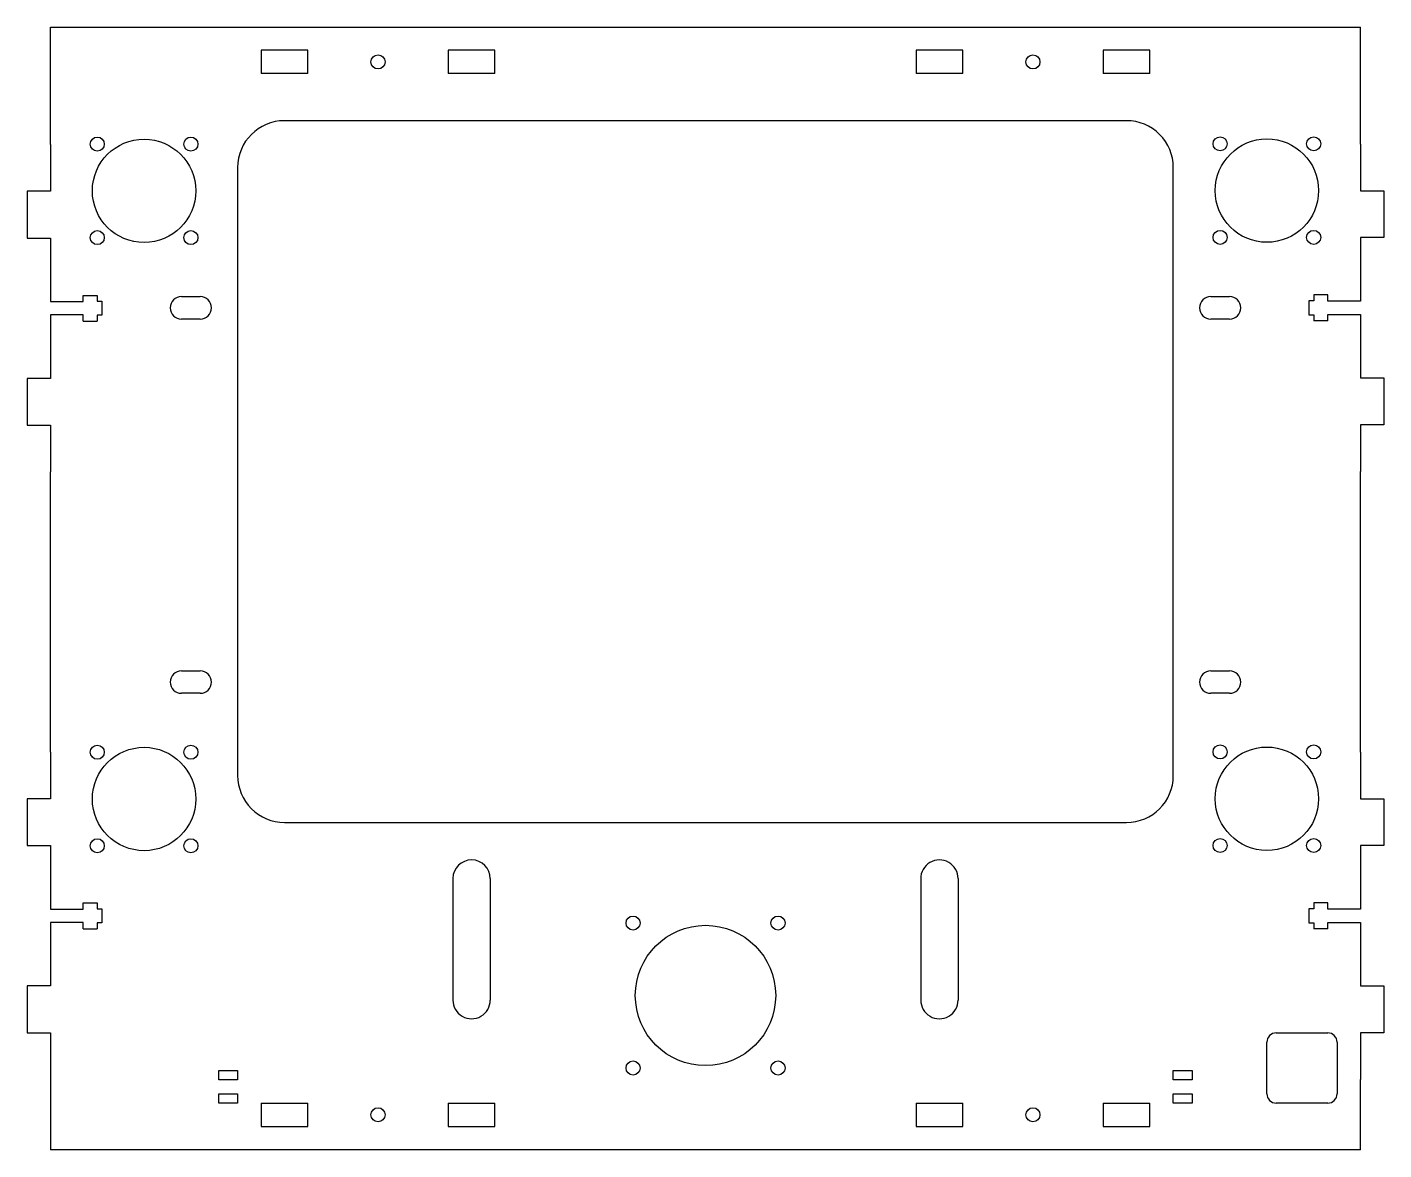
# Model space of a CAD drawing. Header units: millimetres. Extents: x -5 to 285, y 0 to 240.
import ezdxf

# ---------------------------------------------------------------- set-up
doc = ezdxf.new("R2010")
doc.units = ezdxf.units.MM
doc.layers.get('0').update_dxf_attribs({"linetype": 'CONTINUOUS', "lineweight": 25})
doc.layers.add('extras', color=7, linetype='CONTINUOUS', lineweight=0)

msp = doc.modelspace()

# ---------------------------------------------------------------- linework, layer by layer
at = {"lineweight": -3}
for p, q in [((0, 240), (280, 240)), ((0, 214.91), (0, 240)), ((280, 215), (280, 240)), ((230, 220), (50, 220)), ((0, 214.91), (0, 204.91)), ((280, 215), (280, 205)), ((40, 210), (40, 80)), ((240, 80), (240, 210)), ((-5, 204.91), (-5, 194.91)), ((0, 204.91), (-5, 204.91)), ((280, 205), (285, 205)), ((285, 205), (285, 195)), ((-5, 194.91), (0, 194.91)), ((0, 194.91), (0, 181.32)), ((280, 195), (280, 181.42)), ((285, 195), (280, 195)), ((273, 182.75), (270, 182.75)), ((270, 182.75), (270, 181.5)), ((273, 181.42), (273, 182.75)), ((0, 181.32), (7, 181.32)), ((7, 182.66), (10, 182.66)), ((7, 181.32), (7, 182.66)), ((10, 182.66), (10, 181.41)), ((10, 181.41), (11, 181.41)), ((11, 181.41), (11, 178.41)), ((269, 181.5), (269, 178.5)), ((270, 181.5), (269, 181.5)), ((280, 181.42), (273, 181.42)), ((7, 178.51), (0, 178.51)), ((0, 178.51), (0, 164.91)), ((7, 177.16), (7, 178.51)), ((7, 177.16), (10, 177.16)), ((10, 178.41), (10, 177.16)), ((11, 178.41), (10, 178.41)), ((269, 178.5), (270, 178.5)), ((270, 178.5), (270, 177.25)), ((273, 177.25), (270, 177.25)), ((273, 178.6), (280, 178.6)), ((273, 177.25), (273, 178.6)), ((280, 178.6), (280, 165)), ((-5, 164.91), (-5, 154.91)), ((0, 164.91), (-5, 164.91)), ((280, 165), (285, 165)), ((285, 165), (285, 155)), ((-5, 154.91), (0, 154.91)), ((0, 154.91), (0, 144.91)), ((280, 155), (280, 145)), ((285, 155), (280, 155)), ((0, 85.03), (0, 144.91)), ((0, 144.91), (0, 144.91)), ((280, 85.03), (280, 145)), ((280, 145), (280, 145)), ((0, 85.03), (0, 75.03)), ((280, 85.03), (280, 75.03)), ((-5, 75.03), (-5, 65.03)), ((0, 75.03), (-5, 75.03)), ((280, 75.03), (285, 75.03)), ((285, 75.03), (285, 65.03)), ((50, 70), (230, 70)), ((-5, 65.03), (0, 65.03)), ((0, 65.03), (0, 51.45)), ((280, 65.03), (280, 51.45)), ((285, 65.03), (280, 65.03)), ((7, 52.78), (10, 52.79)), ((7, 51.45), (7, 52.78)), ((10, 52.79), (10, 51.53)), ((273, 52.78), (270, 52.79)), ((270, 52.79), (270, 51.53)), ((273, 51.45), (273, 52.78)), ((0, 51.45), (7, 51.45)), ((10, 51.53), (11, 51.53)), ((11, 51.53), (11, 48.53)), ((269, 51.53), (269, 48.53)), ((270, 51.53), (269, 51.53)), ((280, 51.45), (273, 51.45)), ((7, 48.63), (0, 48.63)), ((0, 48.63), (0, 35.03)), ((7, 47.28), (7, 48.63)), ((7, 47.28), (10, 47.28)), ((10, 48.53), (10, 47.28)), ((11, 48.53), (10, 48.53)), ((269, 48.53), (270, 48.53)), ((270, 48.53), (270, 47.28)), ((273, 47.28), (270, 47.28)), ((273, 48.63), (280.01, 48.63)), ((273, 47.28), (273, 48.63)), ((280.01, 48.63), (280, 35.03)), ((-5, 35.03), (-5, 25.03)), ((0, 35.03), (-5, 35.03)), ((280, 35.03), (285, 35.03)), ((285, 35.03), (285, 25.03)), ((-5, 25.03), (0, 25.03)), ((0, 25.03), (0, 0)), ((280, 25.03), (280, 15.03)), ((285, 25.03), (280, 25.03)), ((280, 0), (280, 15.03)), ((280, 15.03), (280, 15.03)), ((280, 0), (0, 0))]:
    msp.add_line(p, q, dxfattribs=at)
for centre, start, end in [((50, 210), 90, 179.9988), ((230, 210), 359.9988, 90), ((50, 80), 179.9988, 270), ((230, 80), 270, 359.9988)]:
    msp.add_arc(centre, 10, start, end, dxfattribs=at)
at = {"layer": 'extras', "lineweight": -3}
for p, q in [((55, 235.06), (45, 235.06)), ((45, 235.06), (45, 230.06)), ((55, 230.06), (55, 235.06)), ((95, 235.06), (85, 235.06)), ((85, 235.06), (85, 230.06)), ((95, 230.06), (95, 235.06)), ((195, 235.06), (185, 235.06)), ((185, 235.06), (185, 230.06)), ((195, 230.06), (195, 235.06)), ((235, 235.06), (225, 235.06)), ((225, 235.06), (225, 230.06)), ((235, 230.06), (235, 235.06)), ((55, 230.06), (45, 230.06)), ((95, 230.06), (85, 230.06)), ((195, 230.06), (185, 230.06)), ((235, 230.06), (225, 230.06)), ((28, 182.4), (32, 182.4)), ((248, 182.4), (252, 182.4)), ((32, 177.6), (28, 177.6)), ((252, 177.6), (248, 177.6)), ((28, 102.4), (32, 102.4)), ((248, 102.4), (252, 102.4)), ((32, 97.6), (28, 97.6)), ((252, 97.6), (248, 97.6)), ((86, 58.03), (86, 32.02)), ((94, 57.98), (94, 32.02)), ((186, 57.93), (186, 32.02)), ((194, 57.98), (194, 32.02)), ((262, 25), (273, 25)), ((260, 12), (260, 23)), ((275, 23), (275, 12)), ((36, 15), (36, 17)), ((36, 17), (40, 17)), ((40, 15), (36, 15)), ((40, 17), (40, 15)), ((240, 15), (240, 17)), ((240, 17), (244, 17)), ((244, 15), (240, 15)), ((244, 17), (244, 15)), ((36, 10), (36, 12)), ((36, 12), (40, 12)), ((40, 12), (40, 10)), ((240, 10), (240, 12)), ((240, 12), (244, 12)), ((244, 12), (244, 10)), ((40, 10), (36, 10)), ((45, 10), (55, 10)), ((45, 10), (45, 5)), ((55, 5), (55, 10)), ((85, 10), (85, 5)), ((85, 10), (95, 10)), ((95, 5), (95, 10)), ((185, 10), (195, 10)), ((185, 10), (185, 5)), ((195, 5), (195, 10)), ((225, 10), (225, 5)), ((225, 10), (235, 10)), ((235, 5), (235, 10)), ((244, 10), (240, 10)), ((273, 10), (262, 10)), ((45, 5), (55, 5)), ((85, 5), (95, 5)), ((185, 5), (195, 5)), ((225, 5), (235, 5))]:
    msp.add_line(p, q, dxfattribs=at)
for centre, radius in [((70, 232.56), 1.5), ((210, 232.56), 1.5), ((10, 215), 1.5), ((20, 205), 11.05), ((30, 215), 1.5), ((250, 215.06), 1.5), ((260, 205.06), 11.05), ((270, 215.06), 1.5), ((10, 195), 1.5), ((30, 195), 1.5), ((250, 195.06), 1.5), ((270, 195.06), 1.5), ((10, 85), 1.5), ((20, 75), 11.05), ((30, 85), 1.5), ((250, 85.06), 1.5), ((260, 75.06), 11.05), ((270, 85.06), 1.5), ((10, 65), 1.5), ((30, 65), 1.5), ((250, 65.06), 1.5), ((270, 65.06), 1.5), ((124.51, 48.49), 1.5), ((155.5, 48.49), 1.5), ((140, 33), 15), ((124.51, 17.5), 1.5), ((155.5, 17.5), 1.5), ((70, 7.5), 1.5), ((210, 7.5), 1.5)]:
    msp.add_circle(centre, radius, dxfattribs=at)
for centre, radius, start, end in [((28, 180), 2.4, 90, 270), ((32, 180), 2.4, 270, 90), ((248, 180), 2.4, 90, 270), ((252, 180), 2.4, 270, 90), ((28, 100), 2.4, 90, 270), ((32, 100), 2.4, 270, 90), ((248, 100), 2.4, 90, 270), ((252, 100), 2.4, 270, 90), ((90, 57.98), 4, 0.0087, 179.3265), ((190, 57.98), 4, 0.0087, 180.6897), ((90, 32.02), 4, 180.0081, 0.0087), ((190, 32.02), 4, 180, 0.0087), ((262, 23), 2, 90, 180), ((273, 23), 2, 0, 90), ((262, 12), 2, 180, 270), ((273, 12), 2, 270, 0)]:
    msp.add_arc(centre, radius, start, end, dxfattribs=at)

doc.saveas('drawing.dxf')
